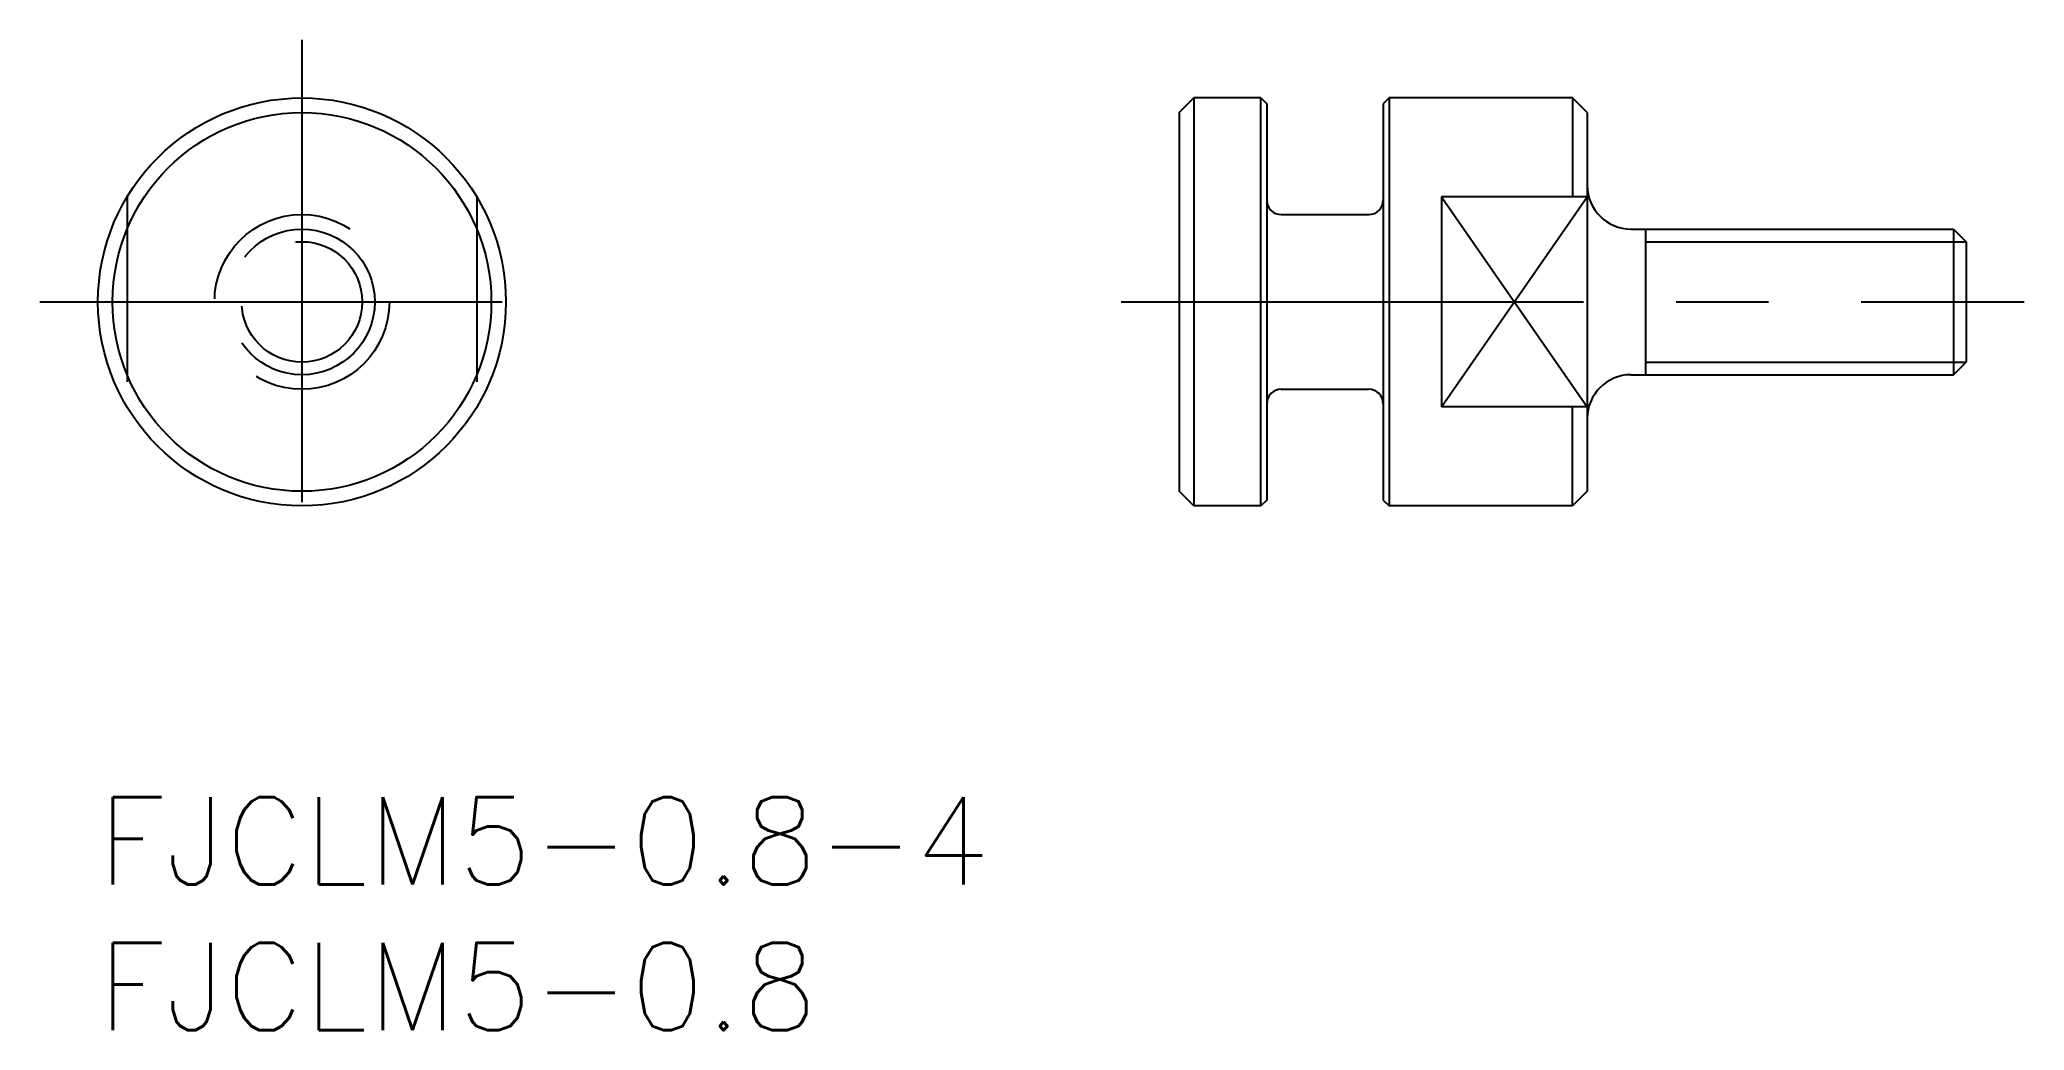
# Model space of a CAD drawing. Extents: x -2 to 66.1, y -8 to 26.
import ezdxf

# ---------------------------------------------------------------- set-up
doc = ezdxf.new("R2010")
doc.units = 0
doc.header["$LTSCALE"] = 0.5
doc.linetypes.add('CENTER', pattern=[50.8, 31.75, -6.35, 6.35, -6.35])
doc.linetypes.add('DASHED', pattern=[19.05, 12.7, -6.35])
for name, color, linetype in [('MSM_CENTER', 1, 'CENTER'), ('MSM_CONTINUOUS', 7, 'CONTINUOUS'), ('MSM_DASHED', 4, 'DASHED'), ('MSM_NARROW', 5, 'CONTINUOUS'), ('MSM_PART_NUMBER', 7, 'CONTINUOUS')]:
    doc.layers.add(name, color=color, linetype=linetype)
doc.styles.get("Standard").update_dxf_attribs({"font": 'txt.shx', "height": 3, "bigfont": 'bigfont.shx'})

# ---------------------------------------------------------------- blocks, each defined once
blk = doc.blocks.new('*U3')
at = {"layer": 'MSM_PART_NUMBER'}
blk.add_text('FJCLM5-0.8-4', height=3, dxfattribs=at).set_placement((0, -3))
blk = doc.blocks.new('*U4')
at = {"layer": 'MSM_PART_NUMBER'}
blk.add_text('FJCLM5-0.8', height=3, dxfattribs=at).set_placement((0, -8))

msp = doc.modelspace()

# ---------------------------------------------------------------- linework, layer by layer
at = {"layer": 'MSM_CENTER'}
for p, q in [((7, 26), (7, 8)), ((-2, 17), (16, 17)), ((35.111, 17), (66.111, 17))]:
    msp.add_line(p, q, dxfattribs=at)
at = {"layer": 'MSM_CONTINUOUS'}
for p, q in [((37.111, 23.5), (37.611, 24)), ((39.911, 24), (37.611, 24)), ((37.611, 24), (37.611, 10)), ((39.911, 24), (40.111, 23.8)), ((39.911, 10), (39.911, 24)), ((44.311, 24), (44.111, 23.8)), ((50.611, 24), (44.311, 24)), ((44.311, 24), (44.311, 10)), ((50.611, 24), (50.611, 20.606)), ((51.111, 23.5), (50.611, 24)), ((37.111, 23.5), (37.111, 10.5)), ((40.111, 23.8), (40.111, 10.2)), ((44.111, 23.8), (44.111, 10.2)), ((51.111, 23.5), (51.111, 10.5)), ((51.111, 20.606), (46.111, 20.606)), ((46.111, 20.606), (46.111, 13.394)), ((40.611, 20), (43.611, 20)), ((52.611, 19.5), (63.678, 19.5)), ((53.111, 19.5), (53.111, 14.5)), ((63.678, 19.5), (64.111, 19.067)), ((63.678, 19.5), (63.678, 14.5)), ((64.111, 19.067), (64.111, 14.933)), ((52.611, 14.5), (63.678, 14.5)), ((63.678, 14.5), (64.111, 14.933)), ((40.611, 14), (43.611, 14)), ((51.111, 13.394), (46.111, 13.394)), ((50.611, 10), (50.611, 13.394)), ((37.611, 10), (37.111, 10.5)), ((51.111, 10.5), (50.611, 10)), ((39.911, 10), (37.611, 10)), ((40.111, 10.2), (39.911, 10)), ((44.111, 10.2), (44.311, 10)), ((50.611, 10), (44.311, 10))]:
    msp.add_line(p, q, dxfattribs=at)
for radius in [7, 6.5]:
    msp.add_circle((7, 17), radius, dxfattribs=at)
for centre, radius, start, end in [((40.611, 20.5), 0.5, 180, 270), ((43.611, 20.5), 0.5, 270, 0), ((52.611, 21), 1.5, 180, 270), ((52.611, 13), 1.5, 90, 180), ((40.611, 13.5), 0.5, 90, 180), ((43.611, 13.5), 0.5, 0, 90)]:
    msp.add_arc(centre, radius, start, end, dxfattribs=at)
at = {"layer": 'MSM_DASHED'}
for p, q in [((1, 20.606), (1, 13.394)), ((13, 20.606), (13, 13.394))]:
    msp.add_line(p, q, dxfattribs=at)
for radius in [3, 2.5, 2.067]:
    msp.add_circle((7, 17), radius, dxfattribs=at)
at = {"layer": 'MSM_NARROW'}
for p, q in [((46.111, 20.606), (51.111, 13.394)), ((46.111, 13.394), (51.111, 20.606)), ((53.111, 19.067), (64.111, 19.067)), ((53.111, 14.933), (64.111, 14.933))]:
    msp.add_line(p, q, dxfattribs=at)

# ---------------------------------------------------------------- block references
at = {"layer": 'MSM_CONTINUOUS'}
for name in ['*U3', '*U4']:
    msp.add_blockref(name, (0, 0), dxfattribs=at)

doc.saveas('drawing.dxf')
